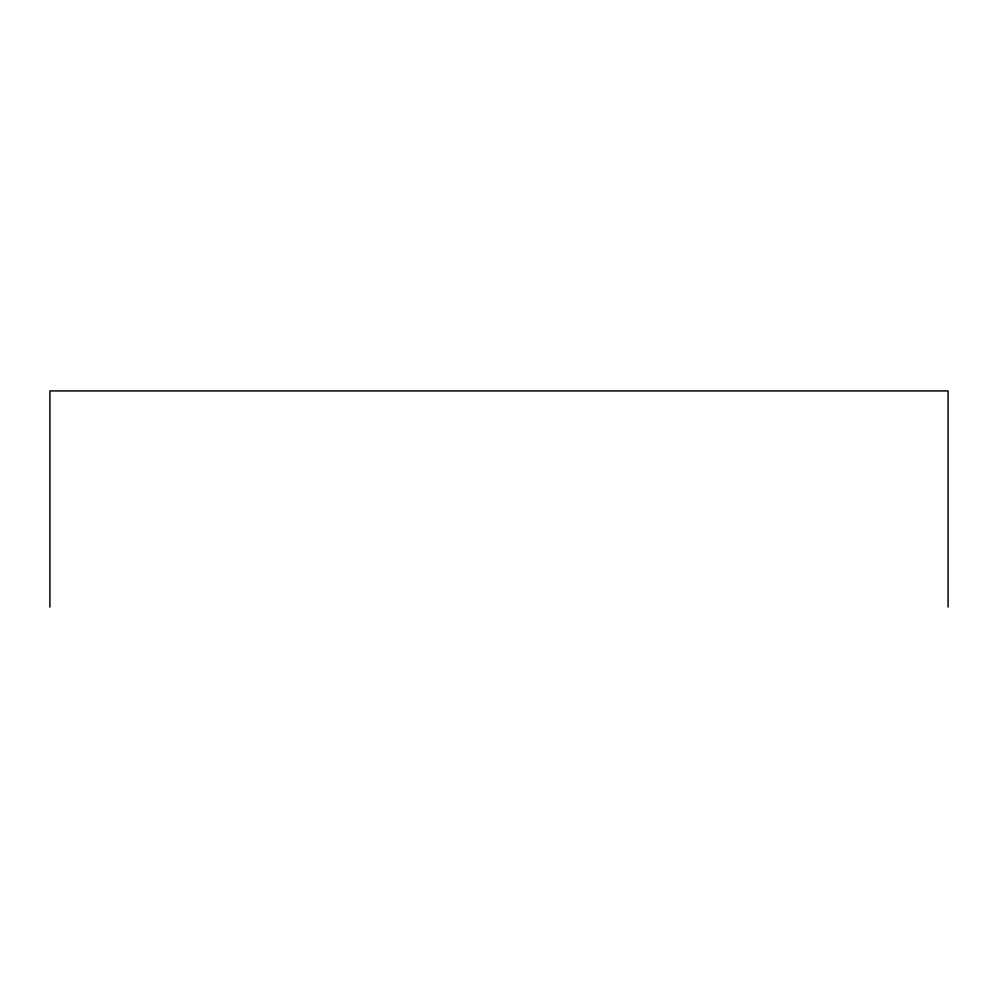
<?xml version="1.0" encoding="UTF-8"?>
<svg xmlns="http://www.w3.org/2000/svg" width="998" height="998" viewBox="0 0 998 998"><rect width="100%" height="100%" fill="white"/><g stroke="black" fill="none" stroke-linecap="round" stroke-linejoin="round"><path stroke-width="1.5" d="M948.1 607.071L948.1 390.929L49.9 390.929L49.9 607.071"/></g></svg>
